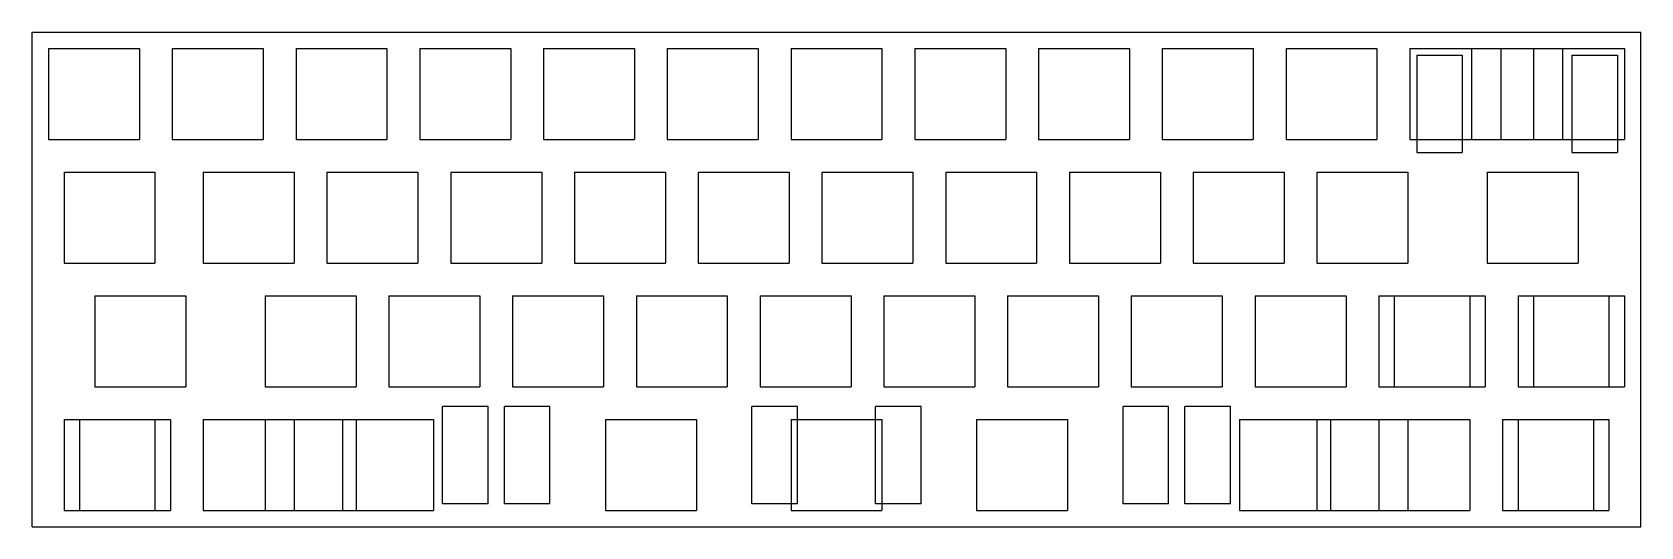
# Model space of a CAD drawing. Header units: millimetres. Extents: x 0 to 248, y -76 to 0.
import ezdxf

# ---------------------------------------------------------------- set-up
doc = ezdxf.new("R2010")
doc.units = ezdxf.units.MM

msp = doc.modelspace()

# ---------------------------------------------------------------- linework, layer by layer
for p, q in [((0, 0), (247.65, 0)), ((0, -76.2), (0, 0)), ((247.65, -76.2), (247.65, 0)), ((2.525, -2.525), (16.525, -2.525)), ((2.525, -2.525), (2.525, -16.525)), ((16.525, -2.525), (16.525, -16.525)), ((21.575, -2.525), (35.575, -2.525)), ((21.575, -2.525), (21.575, -16.525)), ((35.575, -2.525), (35.575, -16.525)), ((40.625, -2.525), (54.625, -2.525)), ((40.625, -2.525), (40.625, -16.525)), ((54.625, -2.525), (54.625, -16.525)), ((59.675, -2.525), (73.675, -2.525)), ((59.675, -2.525), (59.675, -16.525)), ((73.675, -2.525), (73.675, -16.525)), ((78.725, -2.525), (92.725, -2.525)), ((78.725, -2.525), (78.725, -16.525)), ((92.725, -2.525), (92.725, -16.525)), ((97.775, -2.525), (111.775, -2.525)), ((97.775, -2.525), (97.775, -16.525)), ((111.775, -2.525), (111.775, -16.525)), ((116.825, -2.525), (130.825, -2.525)), ((116.825, -2.525), (116.825, -16.525)), ((130.825, -2.525), (130.825, -16.525)), ((135.875, -2.525), (149.875, -2.525)), ((135.875, -2.525), (135.875, -16.525)), ((149.875, -2.525), (149.875, -16.525)), ((154.925, -2.525), (168.925, -2.525)), ((154.925, -2.525), (154.925, -16.525)), ((168.925, -2.525), (168.925, -16.525)), ((173.975, -2.525), (187.975, -2.525)), ((173.975, -2.525), (173.975, -16.525)), ((187.975, -2.525), (187.975, -16.525)), ((193.025, -2.525), (207.025, -2.525)), ((193.025, -2.525), (193.025, -16.525)), ((207.025, -2.525), (207.025, -16.525)), ((212.075, -2.525), (226.075, -2.525)), ((212.075, -2.525), (212.075, -16.525)), ((213.162, -3.525), (220.162, -3.525)), ((213.162, -3.525), (213.162, -18.525)), ((220.162, -3.525), (220.162, -18.525)), ((221.6, -2.525), (235.6, -2.525)), ((221.6, -2.525), (221.6, -16.525)), ((226.075, -2.525), (226.075, -16.525)), ((231.125, -2.525), (245.125, -2.525)), ((231.125, -2.525), (231.125, -16.525)), ((235.6, -2.525), (235.6, -16.525)), ((237.038, -3.525), (244.038, -3.525)), ((237.038, -3.525), (237.038, -18.525)), ((244.038, -3.525), (244.038, -18.525)), ((245.125, -2.525), (245.125, -16.525)), ((2.525, -16.525), (16.525, -16.525)), ((21.575, -16.525), (35.575, -16.525)), ((40.625, -16.525), (54.625, -16.525)), ((59.675, -16.525), (73.675, -16.525)), ((78.725, -16.525), (92.725, -16.525)), ((97.775, -16.525), (111.775, -16.525)), ((116.825, -16.525), (130.825, -16.525)), ((135.875, -16.525), (149.875, -16.525)), ((154.925, -16.525), (168.925, -16.525)), ((173.975, -16.525), (187.975, -16.525)), ((193.025, -16.525), (207.025, -16.525)), ((212.075, -16.525), (226.075, -16.525)), ((221.6, -16.525), (235.6, -16.525)), ((231.125, -16.525), (245.125, -16.525)), ((213.162, -18.525), (220.162, -18.525)), ((237.038, -18.525), (244.038, -18.525)), ((4.90625, -21.575), (18.90625, -21.575)), ((4.90625, -21.575), (4.90625, -35.575)), ((18.90625, -21.575), (18.90625, -35.575)), ((26.3375, -21.575), (40.3375, -21.575)), ((26.3375, -21.575), (26.3375, -35.575)), ((40.3375, -21.575), (40.3375, -35.575)), ((45.3875, -21.575), (59.3875, -21.575)), ((45.3875, -21.575), (45.3875, -35.575)), ((59.3875, -21.575), (59.3875, -35.575)), ((64.4375, -21.575), (78.4375, -21.575)), ((64.4375, -21.575), (64.4375, -35.575)), ((78.4375, -21.575), (78.4375, -35.575)), ((83.4875, -21.575), (97.4875, -21.575)), ((83.4875, -21.575), (83.4875, -35.575)), ((97.4875, -21.575), (97.4875, -35.575)), ((102.5375, -21.575), (116.5375, -21.575)), ((102.5375, -21.575), (102.5375, -35.575)), ((116.5375, -21.575), (116.5375, -35.575)), ((121.5875, -21.575), (135.5875, -21.575)), ((121.5875, -21.575), (121.5875, -35.575)), ((135.5875, -21.575), (135.5875, -35.575)), ((140.6375, -21.575), (154.6375, -21.575)), ((140.6375, -21.575), (140.6375, -35.575)), ((154.6375, -21.575), (154.6375, -35.575)), ((159.6875, -21.575), (173.6875, -21.575)), ((159.6875, -21.575), (159.6875, -35.575)), ((173.6875, -21.575), (173.6875, -35.575)), ((178.7375, -21.575), (192.7375, -21.575)), ((178.7375, -21.575), (178.7375, -35.575)), ((192.7375, -21.575), (192.7375, -35.575)), ((197.7875, -21.575), (211.7875, -21.575)), ((197.7875, -21.575), (197.7875, -35.575)), ((211.7875, -21.575), (211.7875, -35.575)), ((223.98125, -21.575), (237.98125, -21.575)), ((223.98125, -21.575), (223.98125, -35.575)), ((237.98125, -21.575), (237.98125, -35.575)), ((4.90625, -35.575), (18.90625, -35.575)), ((26.3375, -35.575), (40.3375, -35.575)), ((45.3875, -35.575), (59.3875, -35.575)), ((64.4375, -35.575), (78.4375, -35.575)), ((83.4875, -35.575), (97.4875, -35.575)), ((102.5375, -35.575), (116.5375, -35.575)), ((121.5875, -35.575), (135.5875, -35.575)), ((140.6375, -35.575), (154.6375, -35.575)), ((159.6875, -35.575), (173.6875, -35.575)), ((178.7375, -35.575), (192.7375, -35.575)), ((197.7875, -35.575), (211.7875, -35.575)), ((223.98125, -35.575), (237.98125, -35.575)), ((9.66875, -40.625), (23.66875, -40.625)), ((9.66875, -40.625), (9.66875, -54.625)), ((23.66875, -40.625), (23.66875, -54.625)), ((35.8625, -40.625), (49.8625, -40.625)), ((35.8625, -40.625), (35.8625, -54.625)), ((49.8625, -40.625), (49.8625, -54.625)), ((54.9125, -40.625), (68.9125, -40.625)), ((54.9125, -40.625), (54.9125, -54.625)), ((68.9125, -40.625), (68.9125, -54.625)), ((73.9625, -40.625), (87.9625, -40.625)), ((73.9625, -40.625), (73.9625, -54.625)), ((87.9625, -40.625), (87.9625, -54.625)), ((93.0125, -40.625), (107.0125, -40.625)), ((93.0125, -40.625), (93.0125, -54.625)), ((107.0125, -40.625), (107.0125, -54.625)), ((112.0625, -40.625), (126.0625, -40.625)), ((112.0625, -40.625), (112.0625, -54.625)), ((126.0625, -40.625), (126.0625, -54.625)), ((131.1125, -40.625), (145.1125, -40.625)), ((131.1125, -40.625), (131.1125, -54.625)), ((145.1125, -40.625), (145.1125, -54.625)), ((150.1625, -40.625), (164.1625, -40.625)), ((150.1625, -40.625), (150.1625, -54.625)), ((164.1625, -40.625), (164.1625, -54.625)), ((169.2125, -40.625), (183.2125, -40.625)), ((169.2125, -40.625), (169.2125, -54.625)), ((183.2125, -40.625), (183.2125, -54.625)), ((188.2625, -40.625), (202.2625, -40.625)), ((188.2625, -40.625), (188.2625, -54.625)), ((202.2625, -40.625), (202.2625, -54.625)), ((207.3125, -40.625), (221.3125, -40.625)), ((207.3125, -40.625), (207.3125, -54.625)), ((209.69375, -40.625), (223.69375, -40.625)), ((209.69375, -40.625), (209.69375, -54.625)), ((221.3125, -40.625), (221.3125, -54.625)), ((223.69375, -40.625), (223.69375, -54.625)), ((228.74375, -40.625), (242.74375, -40.625)), ((228.74375, -40.625), (228.74375, -54.625)), ((231.125, -40.625), (245.125, -40.625)), ((231.125, -40.625), (231.125, -54.625)), ((242.74375, -40.625), (242.74375, -54.625)), ((245.125, -40.625), (245.125, -54.625)), ((9.66875, -54.625), (23.66875, -54.625)), ((35.8625, -54.625), (49.8625, -54.625)), ((54.9125, -54.625), (68.9125, -54.625)), ((73.9625, -54.625), (87.9625, -54.625)), ((93.0125, -54.625), (107.0125, -54.625)), ((112.0625, -54.625), (126.0625, -54.625)), ((131.1125, -54.625), (145.1125, -54.625)), ((150.1625, -54.625), (164.1625, -54.625)), ((169.2125, -54.625), (183.2125, -54.625)), ((188.2625, -54.625), (202.2625, -54.625)), ((207.3125, -54.625), (221.3125, -54.625)), ((209.69375, -54.625), (223.69375, -54.625)), ((228.74375, -54.625), (242.74375, -54.625)), ((231.125, -54.625), (245.125, -54.625)), ((70.175, -57.675), (63.175, -57.675)), ((63.175, -72.675), (63.175, -57.675)), ((70.175, -72.675), (70.175, -57.675)), ((79.7, -57.675), (72.7, -57.675)), ((72.7, -72.675), (72.7, -57.675)), ((79.7, -57.675), (72.7, -57.675)), ((72.7, -72.675), (72.7, -57.675)), ((79.7, -72.675), (79.7, -57.675)), ((79.7, -72.675), (79.7, -57.675)), ((117.8, -57.675), (110.8, -57.675)), ((110.8, -72.675), (110.8, -57.675)), ((117.8, -72.675), (117.8, -57.675)), ((136.85, -57.675), (129.85, -57.675)), ((129.85, -72.675), (129.85, -57.675)), ((136.85, -72.675), (136.85, -57.675)), ((174.95, -57.675), (167.95, -57.675)), ((167.95, -72.675), (167.95, -57.675)), ((174.95, -57.675), (167.95, -57.675)), ((167.95, -72.675), (167.95, -57.675)), ((174.95, -72.675), (174.95, -57.675)), ((174.95, -72.675), (174.95, -57.675)), ((184.475, -57.675), (177.475, -57.675)), ((177.475, -72.675), (177.475, -57.675)), ((184.475, -72.675), (184.475, -57.675)), ((4.90625, -59.675), (18.90625, -59.675)), ((4.90625, -59.675), (4.90625, -73.675)), ((7.2875, -59.675), (21.2875, -59.675)), ((7.2875, -59.675), (7.2875, -73.675)), ((18.90625, -59.675), (18.90625, -73.675)), ((21.2875, -59.675), (21.2875, -73.675)), ((26.3375, -59.675), (40.3375, -59.675)), ((26.3375, -59.675), (26.3375, -73.675)), ((35.8625, -59.675), (49.8625, -59.675)), ((35.8625, -59.675), (35.8625, -73.675)), ((40.3375, -59.675), (40.3375, -73.675)), ((47.76875, -59.675), (61.76875, -59.675)), ((47.76875, -59.675), (47.76875, -73.675)), ((49.8625, -59.675), (49.8625, -73.675)), ((61.76875, -59.675), (61.76875, -73.675)), ((88.25, -59.675), (102.25, -59.675)), ((88.25, -59.675), (88.25, -73.675)), ((102.25, -59.675), (102.25, -73.675)), ((116.825, -59.675), (130.825, -59.675)), ((116.825, -59.675), (116.825, -73.675)), ((116.825, -59.675), (130.825, -59.675)), ((116.825, -59.675), (116.825, -73.675)), ((130.825, -59.675), (130.825, -73.675)), ((130.825, -59.675), (130.825, -73.675)), ((145.4, -59.675), (159.4, -59.675)), ((145.4, -59.675), (145.4, -73.675)), ((159.4, -59.675), (159.4, -73.675)), ((185.88125, -59.675), (199.88125, -59.675)), ((185.88125, -59.675), (185.88125, -73.675)), ((197.7875, -59.675), (211.7875, -59.675)), ((197.7875, -59.675), (197.7875, -73.675)), ((199.88125, -59.675), (199.88125, -73.675)), ((207.3125, -59.675), (221.3125, -59.675)), ((207.3125, -59.675), (207.3125, -73.675)), ((211.7875, -59.675), (211.7875, -73.675)), ((221.3125, -59.675), (221.3125, -73.675)), ((226.3625, -59.675), (240.3625, -59.675)), ((226.3625, -59.675), (226.3625, -73.675)), ((228.74375, -59.675), (242.74375, -59.675)), ((228.74375, -59.675), (228.74375, -73.675)), ((240.3625, -59.675), (240.3625, -73.675)), ((242.74375, -59.675), (242.74375, -73.675)), ((4.90625, -73.675), (18.90625, -73.675)), ((7.2875, -73.675), (21.2875, -73.675)), ((26.3375, -73.675), (40.3375, -73.675)), ((35.8625, -73.675), (49.8625, -73.675)), ((47.76875, -73.675), (61.76875, -73.675)), ((70.175, -72.675), (63.175, -72.675)), ((79.7, -72.675), (72.7, -72.675)), ((79.7, -72.675), (72.7, -72.675)), ((88.25, -73.675), (102.25, -73.675)), ((117.8, -72.675), (110.8, -72.675)), ((116.825, -73.675), (130.825, -73.675)), ((116.825, -73.675), (130.825, -73.675)), ((136.85, -72.675), (129.85, -72.675)), ((145.4, -73.675), (159.4, -73.675)), ((174.95, -72.675), (167.95, -72.675)), ((174.95, -72.675), (167.95, -72.675)), ((184.475, -72.675), (177.475, -72.675)), ((185.88125, -73.675), (199.88125, -73.675)), ((197.7875, -73.675), (211.7875, -73.675)), ((207.3125, -73.675), (221.3125, -73.675)), ((226.3625, -73.675), (240.3625, -73.675)), ((228.74375, -73.675), (242.74375, -73.675)), ((0, -76.2), (247.65, -76.2))]:
    msp.add_line(p, q)

doc.saveas('drawing.dxf')
